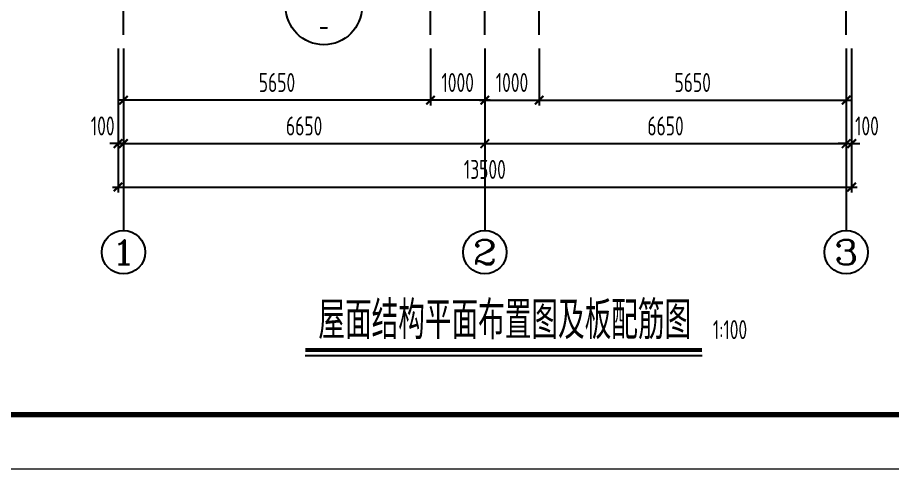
# Model space of a CAD drawing. Extents: x 297659 to 993057, y 192802 to 252212.
# Drawn here: x 813037 to 829139, y 192812 to 201134 of the extents above; entities that cross this region are included whole.
import ezdxf
from ezdxf.enums import TextEntityAlignment as Align

# ---------------------------------------------------------------- set-up
doc = ezdxf.new("R2010")
doc.units = 0
doc.header["$LTSCALE"] = 1000
doc.linetypes.add('DOTE', pattern=[2.42, 2, -0.2, 0.02, -0.2])
doc.layers.get('0').update_dxf_attribs({"linetype": 'CONTINUOUS'})
doc.layers.get('DEFPOINTS').update_dxf_attribs({"linetype": 'CONTINUOUS'})
for name, color, linetype in [('AXIS', 8, 'DOTE'), ('AXIS_DIM', 3, 'CONTINUOUS'), ('AXIS_TEXT', 3, 'CONTINUOUS'), ('FRAME', 3, 'CONTINUOUS'), ('TEXT', 7, 'CONTINUOUS'), ('THIN', 7, 'CONTINUOUS'), ('填充', 8, 'CONTINUOUS'), ('第三道尺寸线', 4, 'CONTINUOUS')]:
    doc.layers.add(name, color=color, linetype=linetype)
doc.styles.add('_AXIS', font='complex.shx', dxfattribs={"bigfont": 'gbcbig.shx'})
doc.styles.add('COMPLEX', font='COMPLEX')
doc.styles.add('TSSD_Dimension', font='tssdeng.shx', dxfattribs={"width": 0.7, "bigfont": 'hztxt.shx'})
doc.styles.add('TSSD_Num', font='Tssdeng.shx', dxfattribs={"width": 0.7, "bigfont": 'hztxt.shx'})
doc.styles.add('TSSD_Rein', font='tssdeng.shx', dxfattribs={"width": 0.7, "bigfont": 'hztxt.shx'})
doc.dimstyles.new('TSSD_100_100', dxfattribs={"dimtxt": 350, "dimasz": 150, "dimexe": 100, "dimexo": 250, "dimgap": 150, "dimtad": 1, "dimdec": 0, "dimzin": 0, "dimdsep": 46, "dimtxsty": 'TSSD_Dimension', "dimblk": 'ARCHTICK', "dimcen": 0, "dimdle": 100, "dimclrd": 3, "dimclre": 3, "dimclrt": 7, "dimadec": 0, "dimazin": 0, "dimtfac": 1, "dimtdec": 0, "dimtix": 1, "dimtmove": 2, "dimatfit": 3, "dimfxl": 100, "dimtolj": 1, "dimtzin": 0, "dimarcsym": 0})

# ---------------------------------------------------------------- blocks, each defined once
blk = doc.blocks.new('_ARCHTICK')
at = {"color": 0}
blk.add_lwpolyline([(-0.53, -0.53, 0.25, 0.25, 0), (0.53, 0.53, 0.5, 0.5, 0)], format="xyseb", dxfattribs=at)
blk = doc.blocks.new('*D132')
at = {"layer": 'AXIS_DIM', "color": 3, "lineweight": -2}
for p, q in [((814987, 200562), (814987, 198712)), ((821637, 200562), (821637, 198712)), ((814887, 198812), (821737, 198812))]:
    blk.add_line(p, q, dxfattribs=at)
at = {"layer": 'DEFPOINTS', "color": 0}
for p in [(814987, 200812), (821637, 200812), (821637, 198812)]:
    blk.add_point(p, dxfattribs=at)
at = {"layer": 'AXIS_DIM', "color": 3, "lineweight": -2, "xscale": 150, "yscale": 150, "zscale": 150, "rotation": 180}
blk.add_blockref('_ARCHTICK', (814987, 198812), dxfattribs=at)
at = {"layer": 'AXIS_DIM', "color": 3, "lineweight": -2, "xscale": 150, "yscale": 150, "zscale": 150}
blk.add_blockref('_ARCHTICK', (821637, 198812), dxfattribs=at)
at = {"layer": 'AXIS_DIM', "color": 7, "insert": (818312, 199137), "char_height": 350, "attachment_point": 5, "style": 'TSSD_Dimension'}
blk.add_mtext('\\A1;6650', dxfattribs=at)
blk = doc.blocks.new('*D133')
at = {"layer": 'AXIS_DIM', "color": 3, "lineweight": -2}
for p, q in [((821637, 200562), (821637, 198712)), ((828287, 200562), (828287, 198712)), ((821537, 198812), (828387, 198812))]:
    blk.add_line(p, q, dxfattribs=at)
at = {"layer": 'DEFPOINTS', "color": 0}
for p in [(821637, 200812), (828287, 200812), (828287, 198812)]:
    blk.add_point(p, dxfattribs=at)
at = {"layer": 'AXIS_DIM', "color": 3, "lineweight": -2, "xscale": 150, "yscale": 150, "zscale": 150, "rotation": 180}
blk.add_blockref('_ARCHTICK', (821637, 198812), dxfattribs=at)
at = {"layer": 'AXIS_DIM', "color": 3, "lineweight": -2, "xscale": 150, "yscale": 150, "zscale": 150}
blk.add_blockref('_ARCHTICK', (828287, 198812), dxfattribs=at)
at = {"layer": 'AXIS_DIM', "color": 7, "insert": (824962, 199137), "char_height": 350, "attachment_point": 5, "style": 'TSSD_Dimension'}
blk.add_mtext('\\A1;6650', dxfattribs=at)
blk = doc.blocks.new('*D134')
at = {"layer": 'AXIS_DIM', "color": 3, "lineweight": -2}
for p, q in [((814887, 200562), (814887, 197912)), ((828387, 200562), (828387, 197912)), ((814787, 198012), (828487, 198012))]:
    blk.add_line(p, q, dxfattribs=at)
at = {"layer": 'DEFPOINTS', "color": 0}
for p in [(814887, 200812), (828387, 200812), (828387, 198012)]:
    blk.add_point(p, dxfattribs=at)
at = {"layer": 'AXIS_DIM', "color": 3, "lineweight": -2, "xscale": 150, "yscale": 150, "zscale": 150, "rotation": 180}
blk.add_blockref('_ARCHTICK', (814887, 198012), dxfattribs=at)
at = {"layer": 'AXIS_DIM', "color": 3, "lineweight": -2, "xscale": 150, "yscale": 150, "zscale": 150}
blk.add_blockref('_ARCHTICK', (828387, 198012), dxfattribs=at)
at = {"layer": 'AXIS_DIM', "color": 7, "insert": (821637, 198337), "char_height": 350, "attachment_point": 5, "style": 'TSSD_Dimension'}
blk.add_mtext('\\A1;13500', dxfattribs=at)
blk = doc.blocks.new('*D135')
at = {"layer": 'AXIS_DIM', "color": 3, "lineweight": -2}
for p, q in [((828287, 200562), (828287, 198712)), ((828387, 200562), (828387, 198712)), ((828287, 198812), (828137, 198812)), ((828287, 198812), (828387, 198812)), ((828387, 198812), (828537, 198812))]:
    blk.add_line(p, q, dxfattribs=at)
at = {"layer": 'DEFPOINTS', "color": 0}
for p in [(828287, 200812), (828387, 200812), (828387, 198812)]:
    blk.add_point(p, dxfattribs=at)
at = {"layer": 'AXIS_DIM', "color": 3, "lineweight": -2, "xscale": 150, "yscale": 150, "zscale": 150}
blk.add_blockref('_ARCHTICK', (828287, 198812), dxfattribs=at)
at = {"layer": 'AXIS_DIM', "color": 3, "lineweight": -2, "xscale": 150, "yscale": 150, "zscale": 150, "rotation": 180}
blk.add_blockref('_ARCHTICK', (828387, 198812), dxfattribs=at)
at = {"layer": 'AXIS_DIM', "color": 7, "insert": (828669, 199137), "char_height": 350, "attachment_point": 5, "style": 'TSSD_Dimension'}
blk.add_mtext('\\A1;100', dxfattribs=at)
blk = doc.blocks.new('*D136')
at = {"layer": 'AXIS_DIM', "color": 3, "lineweight": -2}
for p, q in [((814887, 200562), (814887, 198712)), ((814987, 200562), (814987, 198712)), ((814887, 198812), (814737, 198812)), ((814987, 198812), (814887, 198812)), ((814987, 198812), (815137, 198812))]:
    blk.add_line(p, q, dxfattribs=at)
at = {"layer": 'DEFPOINTS', "color": 0}
for p in [(814887, 200812), (814987, 200812), (814887, 198812)]:
    blk.add_point(p, dxfattribs=at)
at = {"layer": 'AXIS_DIM', "color": 3, "lineweight": -2, "xscale": 150, "yscale": 150, "zscale": 150}
blk.add_blockref('_ARCHTICK', (814887, 198812), dxfattribs=at)
at = {"layer": 'AXIS_DIM', "color": 3, "lineweight": -2, "xscale": 150, "yscale": 150, "zscale": 150, "rotation": 180}
blk.add_blockref('_ARCHTICK', (814987, 198812), dxfattribs=at)
at = {"layer": 'AXIS_DIM', "color": 7, "insert": (814605, 199137), "char_height": 350, "attachment_point": 5, "style": 'TSSD_Dimension'}
blk.add_mtext('\\A1;100', dxfattribs=at)
blk = doc.blocks.new('_AXISO')
blk.add_circle((0, 0), 0.5)
at = {"layer": 'AXIS_TEXT', "style": 'COMPLEX', "width": 1.041667}
blk.add_attdef('A', text='', height=0.56, dxfattribs=at).set_placement((-0.25, -0.28), (0.25, -0.28), align=Align.FIT)
blk = doc.blocks.new('*D142')
at = {"layer": 'DEFPOINTS', "color": 0}
for p in [(820637, 200812), (821637, 200812), (820637, 199612)]:
    blk.add_point(p, dxfattribs=at)
at = {"layer": '第三道尺寸线', "color": 3, "lineweight": -2}
for p, q in [((820637, 200562), (820637, 199512)), ((821637, 200562), (821637, 199512)), ((821737, 199612), (820537, 199612))]:
    blk.add_line(p, q, dxfattribs=at)
at = {"layer": '第三道尺寸线', "color": 3, "lineweight": -2, "xscale": 150, "yscale": 150, "zscale": 150, "rotation": 180}
blk.add_blockref('_ARCHTICK', (820637, 199612), dxfattribs=at)
at = {"layer": '第三道尺寸线', "color": 3, "lineweight": -2, "xscale": 150, "yscale": 150, "zscale": 150}
blk.add_blockref('_ARCHTICK', (821637, 199612), dxfattribs=at)
at = {"layer": '第三道尺寸线', "color": 7, "insert": (821137, 199937), "char_height": 350, "attachment_point": 5, "style": 'TSSD_Dimension'}
blk.add_mtext('\\A1;1000', dxfattribs=at)
blk = doc.blocks.new('*D143')
at = {"layer": 'DEFPOINTS', "color": 0}
for p in [(814987, 200812), (820637, 200812), (814987, 199612)]:
    blk.add_point(p, dxfattribs=at)
at = {"layer": '第三道尺寸线', "color": 3, "lineweight": -2}
for p, q in [((814987, 200562), (814987, 199512)), ((820637, 200562), (820637, 199512)), ((820737, 199612), (814887, 199612))]:
    blk.add_line(p, q, dxfattribs=at)
at = {"layer": '第三道尺寸线', "color": 3, "lineweight": -2, "xscale": 150, "yscale": 150, "zscale": 150, "rotation": 180}
blk.add_blockref('_ARCHTICK', (814987, 199612), dxfattribs=at)
at = {"layer": '第三道尺寸线', "color": 3, "lineweight": -2, "xscale": 150, "yscale": 150, "zscale": 150}
blk.add_blockref('_ARCHTICK', (820637, 199612), dxfattribs=at)
at = {"layer": '第三道尺寸线', "color": 7, "insert": (817812, 199937), "char_height": 350, "attachment_point": 5, "style": 'TSSD_Dimension'}
blk.add_mtext('\\A1;5650', dxfattribs=at)
blk = doc.blocks.new('*D144')
at = {"layer": 'DEFPOINTS', "color": 0}
for p in [(821637, 200812), (822637, 200812), (822637, 199612)]:
    blk.add_point(p, dxfattribs=at)
at = {"layer": '第三道尺寸线', "color": 3, "lineweight": -2}
for p, q in [((821637, 200562), (821637, 199512)), ((822637, 200562), (822637, 199512)), ((821537, 199612), (822737, 199612))]:
    blk.add_line(p, q, dxfattribs=at)
at = {"layer": '第三道尺寸线', "color": 3, "lineweight": -2, "xscale": 150, "yscale": 150, "zscale": 150, "rotation": 180}
blk.add_blockref('_ARCHTICK', (821637, 199612), dxfattribs=at)
at = {"layer": '第三道尺寸线', "color": 3, "lineweight": -2, "xscale": 150, "yscale": 150, "zscale": 150}
blk.add_blockref('_ARCHTICK', (822637, 199612), dxfattribs=at)
at = {"layer": '第三道尺寸线', "color": 7, "insert": (822137, 199937), "char_height": 350, "attachment_point": 5, "style": 'TSSD_Dimension'}
blk.add_mtext('\\A1;1000', dxfattribs=at)
blk = doc.blocks.new('*D145')
at = {"layer": 'DEFPOINTS', "color": 0}
for p in [(822637, 200812), (828287, 200812), (828287, 199612)]:
    blk.add_point(p, dxfattribs=at)
at = {"layer": '第三道尺寸线', "color": 3, "lineweight": -2}
for p, q in [((822637, 200562), (822637, 199512)), ((828287, 200562), (828287, 199512)), ((822537, 199612), (828387, 199612))]:
    blk.add_line(p, q, dxfattribs=at)
at = {"layer": '第三道尺寸线', "color": 3, "lineweight": -2, "xscale": 150, "yscale": 150, "zscale": 150, "rotation": 180}
blk.add_blockref('_ARCHTICK', (822637, 199612), dxfattribs=at)
at = {"layer": '第三道尺寸线', "color": 3, "lineweight": -2, "xscale": 150, "yscale": 150, "zscale": 150}
blk.add_blockref('_ARCHTICK', (828287, 199612), dxfattribs=at)
at = {"layer": '第三道尺寸线', "color": 7, "insert": (825462, 199937), "char_height": 350, "attachment_point": 5, "style": 'TSSD_Dimension'}
blk.add_mtext('\\A1;5650', dxfattribs=at)
blk = doc.blocks.new('ts_idx')
at = {"color": 0, "linetype": 'ByBlock', "lineweight": -2}
blk.add_line((-0.5, 0), (0.5, 0), dxfattribs=at)
blk.add_circle((0, 0), 0.5, dxfattribs=at)
at = {"color": 0, "linetype": 'ByBlock', "lineweight": -2, "style": 'TSSD_Num', "width": 0.7}
for tag, p in [('1', (0, 0.25)), ('A', (0, -0.25))]:
    blk.add_attdef(tag, text='', height=0.286, dxfattribs=at).set_placement(p, align=Align.MIDDLE_CENTER)
blk = doc.blocks.new('A$C2F0C53E4')
at = {"layer": 'FRAME'}
for points in [[(10, 42010, 20, 20, 0), (10, 10, 20, 20, 0), (59410, 10, 20, 20, 0), (59410, 42010, 20, 20, 0)], [(2510, 41010, 100, 100, 0), (2510, 1010, 100, 100, 0), (58410, 1010, 100, 100, 0), (58410, 41010, 100, 100, 0)]]:
    blk.add_lwpolyline(points, format="xyseb", close=True, dxfattribs=at)

msp = doc.modelspace()

# ---------------------------------------------------------------- linework, layer by layer
at = {"layer": 'AXIS'}
for p, q in [((814986.971, 200811.708), (814986.971, 232611.708)), ((821636.971, 200811.708), (821636.971, 232611.708)), ((828286.971, 200811.708), (828286.971, 232611.708)), ((820636.971, 200811.708), (820636.971, 224611.708)), ((822636.971, 200811.708), (822636.971, 224611.708))]:
    msp.add_line(p, q, dxfattribs=at)
at = {"layer": 'AXIS_TEXT'}
for p, q in [((814986.971, 200561.708), (814986.971, 197211.785)), ((821636.971, 200561.708), (821636.971, 197211.785)), ((828286.971, 200561.708), (828286.971, 197211.785))]:
    msp.add_line(p, q, dxfattribs=at)
at = {"layer": 'TEXT'}
msp.add_line((818331.175, 194911.785), (825633.815, 194911.785), dxfattribs=at)
at = {"layer": 'TEXT', "const_width": 70}
msp.add_lwpolyline([(825633.815, 195011.785), (818331.175, 195011.785)], dxfattribs=at)

# ---------------------------------------------------------------- block references
at = {"layer": 'AXIS_TEXT'}
ref = msp.add_blockref('_AXISO', (814986.971, 196811.785), dxfattribs=dict(at, xscale=800, yscale=800, zscale=800))
ref.add_attrib('A', '1', dxfattribs={"height": 452.548, "style": '_AXIS', "width": 2.333333}).set_placement((814760.697, 196585.51), (815213.246, 196585.51), align=Align.FIT)
ref = msp.add_blockref('_AXISO', (821636.971, 196811.785), dxfattribs=dict(at, xscale=800, yscale=800, zscale=800))
ref.add_attrib('A', '2', dxfattribs={"height": 452.548, "style": '_AXIS', "width": 1.5}).set_placement((821410.697, 196585.51), (821863.246, 196585.51), align=Align.FIT)
ref = msp.add_blockref('_AXISO', (828286.971, 196811.785), dxfattribs=dict(at, xscale=800, yscale=800, zscale=800))
ref.add_attrib('A', '3', dxfattribs={"height": 452.548, "style": '_AXIS', "width": 1.5}).set_placement((828060.697, 196585.51), (828513.246, 196585.51), align=Align.FIT)
at = {"layer": 'THIN'}
ref = msp.add_blockref('ts_idx', (818674.172, 201332.806), dxfattribs=dict(at, xscale=1400, yscale=1400, zscale=1400))
ref.add_attrib('1', '3', dxfattribs={"height": 400, "style": 'TSSD_Num', "width": 0.7}).set_placement((818674.172, 201682.806), align=Align.MIDDLE_CENTER)
ref.add_attrib('10', '-', dxfattribs={"height": 400, "style": 'TSSD_Num', "width": 0.7}).set_placement((818674.172, 200982.806), align=Align.MIDDLE_CENTER)
at = {"layer": '填充'}
msp.add_blockref('A$C2F0C53E4', (804836.971, 192811.708), dxfattribs=at)

# ---------------------------------------------------------------- texts
at = {"layer": 'TEXT', "linetype": 'ByBlock', "style": 'TSSD_Rein', "width": 0.7}
msp.add_text('屋面结构平面布置图及板配筋图', height=700, dxfattribs=at).set_placement((825433.815, 195211.785), align=Align.RIGHT)
msp.add_text('1:100', height=350, dxfattribs=at).set_placement((825833.815, 195211.785))

# ---------------------------------------------------------------- dimensions: what is measured, and where the dimension line sits
at = {"layer": 'AXIS_DIM'}
dim = msp.add_linear_dim(base=(814886.971, 198811.785), p1=(814986.971, 200811.708), p2=(814886.971, 200811.708), angle=180, dimstyle='TSSD_100_100', dxfattribs=at)
dim.commit()
dim.dimension.update_dxf_attribs({"geometry": '*D136', "text_midpoint": (814604.728, 199136.785), "dimtype": 128})
for p1, p2, distance, picture, middle in [((814886.971, 200811.708), (828386.971, 200811.708), -2799.923, '*D134', (821636.971, 198336.785)), ((814986.971, 200811.708), (821636.971, 200811.708), -1999.923, '*D132', (818311.971, 199136.785)), ((821636.971, 200811.708), (828286.971, 200811.708), -1999.923, '*D133', (824961.971, 199136.785))]:
    dim = msp.add_aligned_dim(p1=p1, p2=p2, distance=distance, dimstyle='TSSD_100_100', dxfattribs=at)
    dim.commit()
    dim.dimension.update_dxf_attribs({"geometry": picture, "text_midpoint": middle})
dim = msp.add_linear_dim(base=(828386.971, 198811.785), p1=(828286.971, 200811.708), p2=(828386.971, 200811.708), dimstyle='TSSD_100_100', dxfattribs=at)
dim.commit()
dim.dimension.update_dxf_attribs({"geometry": '*D135', "text_midpoint": (828669.215, 199136.785), "dimtype": 128})
at = {"layer": '第三道尺寸线'}
for base, p1, p2, picture, middle in [((814986.971, 199611.785), (820636.971, 200811.708), (814986.971, 200811.708), '*D143', (817811.971, 199936.785)), ((820636.971, 199611.785), (821636.971, 200811.708), (820636.971, 200811.708), '*D142', (821136.971, 199936.785))]:
    dim = msp.add_linear_dim(base=base, p1=p1, p2=p2, dimstyle='TSSD_100_100', dxfattribs=at)
    dim.commit()
    dim.dimension.update_dxf_attribs({"geometry": picture, "text_midpoint": middle})
for base, p1, p2, picture, middle in [((822636.971, 199611.785), (821636.971, 200811.708), (822636.971, 200811.708), '*D144', (822136.971, 199936.785)), ((828286.971, 199611.785), (822636.971, 200811.708), (828286.971, 200811.708), '*D145', (825461.971, 199936.785))]:
    dim = msp.add_linear_dim(base=base, p1=p1, p2=p2, angle=180, dimstyle='TSSD_100_100', dxfattribs=at)
    dim.commit()
    dim.dimension.update_dxf_attribs({"geometry": picture, "text_midpoint": middle})

doc.saveas('drawing.dxf')
